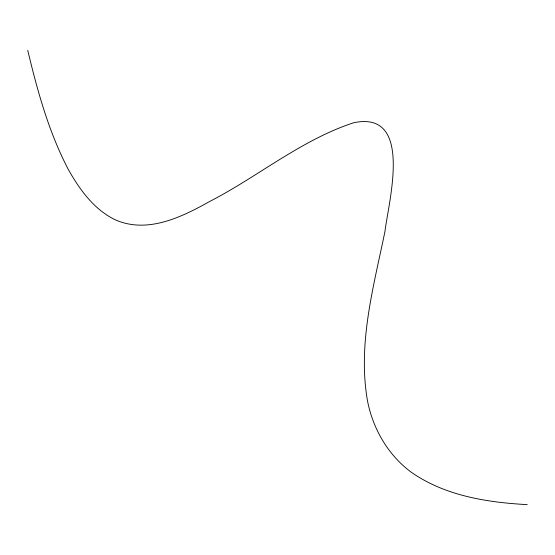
<?xml version="1.0" encoding="UTF-8"?>
<svg xmlns="http://www.w3.org/2000/svg" width="555" height="555" viewBox="0 0 555 555"><rect width="100%" height="100%" fill="white"/><g stroke="black" fill="none" stroke-linecap="round" stroke-linejoin="round"><path stroke-width="0.83" d="M527.25 504.634C486.742 502.4 444.576 495.747 410.707 471.826C387.785 454.587 372.884 428.647 367.459 400.668C357.552 343.712 373.564 286.921 384.955 231.463C388.486 201.784 413.919 109.897 353.597 122.78C301.136 139.95 258.019 176.67 209.297 201.673C181.062 217.518 146.256 234.342 114.163 219.274C93.413 208.763 79.448 189.234 68.307 169.455C48.791 132.083 37.511 91.18 27.75 50.366"/></g></svg>
